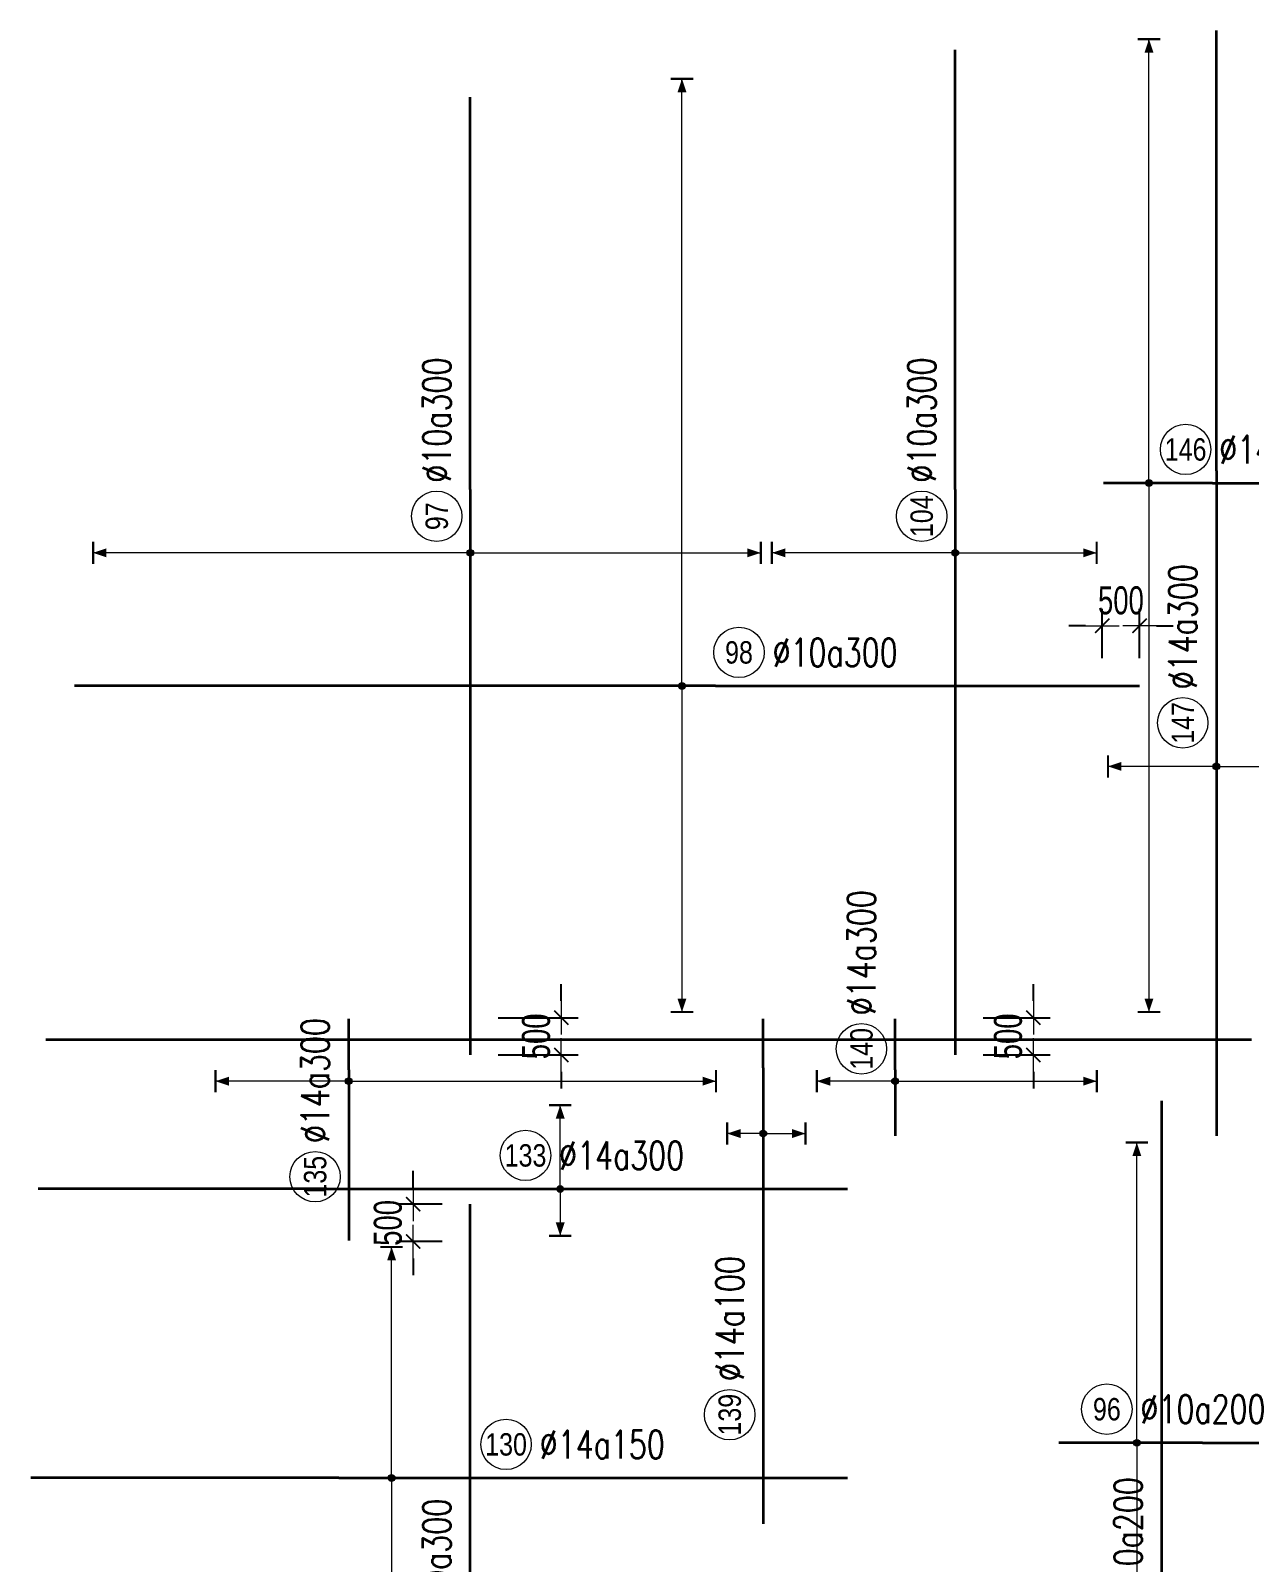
# Model space of a CAD drawing. Header units: millimetres. Extents: x -179076 to 505271, y -34263 to 117995.
# Drawn here: x 29846 to 46170, y 58000 to 78523 of the extents above; entities that cross this region are included whole.
import ezdxf
from ezdxf.enums import TextEntityAlignment as Align

# ---------------------------------------------------------------- set-up
doc = ezdxf.new("R2010")
doc.units = ezdxf.units.MM
doc.layers.get('0').update_dxf_attribs({"lineweight": 20})
doc.layers.get('Defpoints').update_dxf_attribs({"color": 151, "lineweight": 9})
for name, color, linetype, lineweight in [('NDC_S_DIM', 1, 'Continuous', 15), ('NDC_S_REBAR', 4, 'Continuous', 35), ('NDC_S_VN TEXT', 7, 'Continuous', 20)]:
    doc.layers.add(name, color=color, linetype=linetype, lineweight=lineweight)
doc.styles.add('ARIAL', font='arial.ttf', dxfattribs={"width": 0.8})
doc.styles.add('NDC_DIM', font='', dxfattribs={"width": 0.75})
doc.styles.add('NDC_EN TXT', font='romans.shx', dxfattribs={"width": 0.8})
doc.styles.get('NDC_DIM').set_extended_font_data('Dotum')
doc.dimstyles.new('NDC_dim_150', dxfattribs={"dimscale": 150, "dimtxt": 2.5, "dimasz": 1.5, "dimexe": 1.5, "dimexo": 2.5, "dimgap": 1, "dimtad": 1, "dimdec": 0, "dimzin": 0, "dimdsep": 46, "dimtxsty": 'NDC_DIM', "dimblk": 'DIMMARK', "dimcen": 0.09, "dimdle": 1.2, "dimclrd": 1, "dimclre": 1, "dimclrt": 3, "dimadec": 0, "dimazin": 0, "dimtfac": 1, "dimtdec": 0, "dimtix": 1, "dimtofl": 0, "dimtmove": 0, "dimatfit": 3, "dimfxl": 8, "dimfxlon": 1, "dimtolj": 1, "dimtzin": 0, "dimarcsym": 0})

# ---------------------------------------------------------------- blocks, each defined once
blk = doc.blocks.new('DIMMARK')
at = {"layer": 'NDC_S_DIM', "color": 1}
blk.add_line((-1.5, 0), (1, 0), dxfattribs=at)
at = {"layer": 'NDC_S_DIM', "color": 2, "const_width": 0.1}
blk.add_lwpolyline([(-0.424, -0.424), (0.424, 0.424)], dxfattribs=at)
blk = doc.blocks.new('*D246')
at = {"layer": 'Defpoints', "color": 0, "transparency": 16777216}
for p in [(44700, 70549), (44200, 69741), (44700, 69741)]:
    blk.add_point(p, dxfattribs=at)
at = {"layer": 'NDC_S_DIM', "color": 1, "lineweight": -2, "transparency": 16777216}
for p, q in [((44200, 70116), (44200, 70774)), ((44700, 70116), (44700, 70774)), ((43975, 70549), (43750, 70549)), ((44925, 70549), (45150, 70549))]:
    blk.add_line(p, q, dxfattribs=at)
at = {"layer": 'NDC_S_DIM', "color": 1, "lineweight": -2, "transparency": 16777216, "xscale": 225, "yscale": 225, "zscale": 225}
blk.add_blockref('DIMMARK', (44200, 70549), dxfattribs=at)
at = {"layer": 'NDC_S_DIM', "color": 1, "lineweight": -2, "transparency": 16777216, "xscale": 225, "yscale": 225, "zscale": 225, "rotation": 180}
blk.add_blockref('DIMMARK', (44700, 70549), dxfattribs=at)
at = {"layer": 'NDC_S_DIM', "color": 3, "transparency": 16777216, "insert": (44450, 70887), "char_height": 375, "attachment_point": 5, "style": 'NDC_DIM'}
blk.add_mtext('\\A1;500', dxfattribs=at)
blk = doc.blocks.new('*D266')
at = {"layer": 'Defpoints', "color": 0, "transparency": 16777216}
for p in [(42230, 65298), (43277, 65298), (42230, 64798)]:
    blk.add_point(p, dxfattribs=at)
at = {"layer": 'NDC_S_DIM', "color": 1, "lineweight": -2, "transparency": 16777216}
for p, q in [((43277, 65523), (43277, 65748)), ((42605, 65298), (43502, 65298)), ((42605, 64798), (43502, 64798)), ((43277, 64573), (43277, 64348))]:
    blk.add_line(p, q, dxfattribs=at)
at = {"layer": 'NDC_S_DIM', "color": 1, "lineweight": -2, "transparency": 16777216, "xscale": 225, "yscale": 225, "zscale": 225}
for p, rotation in [((43277, 65298), 270), ((43277, 64798), 90)]:
    blk.add_blockref('DIMMARK', p, dxfattribs=dict(at, rotation=rotation))
at = {"layer": 'NDC_S_DIM', "color": 3, "transparency": 16777216, "insert": (42939, 65048), "char_height": 375, "attachment_point": 5, "rotation": 90, "style": 'NDC_DIM'}
blk.add_mtext('\\A1;500', dxfattribs=at)
blk = doc.blocks.new('*D272')
at = {"layer": 'Defpoints', "color": 0, "transparency": 16777216}
for p in [(35734, 62798), (34969, 62298), (35734, 62298)]:
    blk.add_point(p, dxfattribs=at)
at = {"layer": 'NDC_S_DIM', "color": 1, "lineweight": -2, "transparency": 16777216}
for p, q in [((34969, 63023), (34969, 63248)), ((35359, 62798), (34744, 62798)), ((35359, 62298), (34744, 62298)), ((34969, 62073), (34969, 61848))]:
    blk.add_line(p, q, dxfattribs=at)
at = {"layer": 'NDC_S_DIM', "color": 1, "lineweight": -2, "transparency": 16777216, "xscale": 225, "yscale": 225, "zscale": 225}
for p, rotation in [((34969, 62798), 270), ((34969, 62298), 90)]:
    blk.add_blockref('DIMMARK', p, dxfattribs=dict(at, rotation=rotation))
at = {"layer": 'NDC_S_DIM', "color": 3, "transparency": 16777216, "insert": (34632, 62548), "char_height": 375, "attachment_point": 5, "rotation": 90, "style": 'NDC_DIM'}
blk.add_mtext('\\A1;500', dxfattribs=at)
blk = doc.blocks.new('*D274')
at = {"layer": 'Defpoints', "color": 0, "transparency": 16777216}
for p in [(35734, 65298), (35734, 64798), (36954, 64798)]:
    blk.add_point(p, dxfattribs=at)
at = {"layer": 'NDC_S_DIM', "color": 1, "lineweight": -2, "transparency": 16777216}
for p, q in [((36954, 65523), (36954, 65748)), ((36109, 65298), (37179, 65298)), ((36109, 64798), (37179, 64798)), ((36954, 64573), (36954, 64348))]:
    blk.add_line(p, q, dxfattribs=at)
at = {"layer": 'NDC_S_DIM', "color": 1, "lineweight": -2, "transparency": 16777216, "xscale": 225, "yscale": 225, "zscale": 225}
for p, rotation in [((36954, 65298), 270), ((36954, 64798), 90)]:
    blk.add_blockref('DIMMARK', p, dxfattribs=dict(at, rotation=rotation))
at = {"layer": 'NDC_S_DIM', "color": 3, "transparency": 16777216, "insert": (36617, 65048), "char_height": 375, "attachment_point": 5, "rotation": 90, "style": 'NDC_DIM'}
blk.add_mtext('\\A1;500', dxfattribs=at)
blk = doc.blocks.new('*U427')
at = {"layer": 'NDC_S_REBAR'}
for p in [(0, 0), (-107.67, 0), (-107.67, 0)]:
    blk.add_line(p, (-107.67, 0), dxfattribs=at)
at = {"layer": 'NDC_S_VN TEXT', "color": 3, "style": 'NDC_EN TXT', "width": 0.75}
blk.add_attdef('DKT', (38.24, 1.75), '', height=2.5, dxfattribs=at)
at = {"layer": 'NDC_S_VN TEXT', "style": 'ARIAL', "width": 0.8}
blk.add_attdef('KHT', text='', height=2, dxfattribs=at).set_placement((35.24, 3), align=Align.MIDDLE_CENTER)
blk = doc.blocks.new('*U416')
h = blk.add_hatch(color=6)
edge = h.paths.add_edge_path()
edge.add_arc((4.7, 0), 0.3, 0, 360)
at = {"layer": 'NDC_S_DIM', "color": 8}
for q in [(4.7, 20.63), (4.7, -35.71)]:
    blk.add_line((4.7, 0), q, dxfattribs=at)
for points in [[(3.7, 20.63, 0.2, 0.2, 0), (5.7, 20.63, 0, 0, 0)], [(3.7, -35.71, 0.2, 0.2, 0), (5.7, -35.71, 0, 0, 0)]]:
    blk.add_lwpolyline(points, format="xyseb", dxfattribs=at)
at = {"layer": 'NDC_S_DIM'}
blk.add_circle((14.92, 3), 2.25, dxfattribs=at)
at = {"layer": 'NDC_S_DIM', "color": 6}
blk.add_circle((4.7, 0), 0.3, dxfattribs=at)
at = {"layer": 'NDC_S_DIM', "color": 8}
for points in [[(4.3, 19.43), (4.7, 20.63), (5.1, 19.43)], [(4.3, -34.51), (4.7, -35.71), (5.1, -34.51)]]:
    blk.add_solid(points, dxfattribs=at)
at = {"layer": 'NDC_S_REBAR'}
for p, q in [((0, 0), (-27.53, 0)), ((-27.53, 0), (-27.53, 0)), ((0, 0), (45.4, 0)), ((45.4, 0), (45.4, 0)), ((45.4, 0), (45.4, 0)), ((-27.53, 0), (-27.53, 0))]:
    blk.add_line(p, q, dxfattribs=at)
at = {"layer": 'NDC_S_VN TEXT', "color": 3, "style": 'NDC_EN TXT', "width": 0.75}
blk.add_attdef('DKT', (17.92, 1.75), '', height=2.5, dxfattribs=at)
at = {"layer": 'NDC_S_VN TEXT', "style": 'ARIAL', "width": 0.8}
blk.add_attdef('KHT', text='', height=2, dxfattribs=at).set_placement((14.92, 3), align=Align.MIDDLE_CENTER)
blk = doc.blocks.new('*U415')
h = blk.add_hatch(color=6)
edge = h.paths.add_edge_path()
edge.add_arc((-5.66, 0), 0.3, 0, 360)
at = {"layer": 'NDC_S_DIM', "color": 8}
for q in [(-5.66, 39.64), (-5.66, -47.25)]:
    blk.add_line((-5.66, 0), q, dxfattribs=at)
for points in [[(-6.66, 39.64, 0.2, 0.2, 0), (-4.66, 39.64, 0, 0, 0)], [(-6.66, -47.25, 0.2, 0.2, 0), (-4.66, -47.25, 0, 0, 0)]]:
    blk.add_lwpolyline(points, format="xyseb", dxfattribs=at)
at = {"layer": 'NDC_S_DIM'}
blk.add_circle((-2.39, 3), 2.25, dxfattribs=at)
at = {"layer": 'NDC_S_DIM', "color": 6}
blk.add_circle((-5.66, 0), 0.3, dxfattribs=at)
at = {"layer": 'NDC_S_DIM', "color": 8}
for points in [[(-6.06, 38.44), (-5.66, 39.64), (-5.26, 38.44)], [(-6.06, -46.05), (-5.66, -47.25), (-5.26, -46.05)]]:
    blk.add_solid(points, dxfattribs=at)
at = {"layer": 'NDC_S_REBAR'}
for p, q in [((0, 0), (-9.73, 0)), ((-9.73, 0), (-9.73, 0)), ((0, 0), (10.15, 0)), ((10.15, 0), (10.15, 0)), ((10.15, 0), (10.15, 0)), ((-9.73, 0), (-9.73, 0))]:
    blk.add_line(p, q, dxfattribs=at)
at = {"layer": 'NDC_S_VN TEXT', "color": 3, "style": 'NDC_EN TXT', "width": 0.75}
blk.add_attdef('DKT', (0.61, 1.75), '', height=2.5, dxfattribs=at)
at = {"layer": 'NDC_S_VN TEXT', "style": 'ARIAL', "width": 0.8}
blk.add_attdef('KHT', text='', height=2, dxfattribs=at).set_placement((-2.39, 3), align=Align.MIDDLE_CENTER)
blk = doc.blocks.new('*U407')
h = blk.add_hatch(color=6)
edge = h.paths.add_edge_path()
edge.add_arc((-5.66, 0), 0.3, 0, 360)
at = {"layer": 'NDC_S_DIM', "color": 8}
for q in [(-5.66, 16.37), (-5.66, -12.63)]:
    blk.add_line((-5.66, 0), q, dxfattribs=at)
for points in [[(-6.66, 16.37, 0.2, 0.2, 0), (-4.66, 16.37, 0, 0, 0)], [(-6.66, -12.63, 0.2, 0.2, 0), (-4.66, -12.63, 0, 0, 0)]]:
    blk.add_lwpolyline(points, format="xyseb", dxfattribs=at)
at = {"layer": 'NDC_S_DIM'}
blk.add_circle((-2.39, 3), 2.25, dxfattribs=at)
at = {"layer": 'NDC_S_DIM', "color": 6}
blk.add_circle((-5.66, 0), 0.3, dxfattribs=at)
at = {"layer": 'NDC_S_DIM', "color": 8}
for points in [[(-6.06, 15.17), (-5.66, 16.37), (-5.26, 15.17)], [(-6.06, -11.43), (-5.66, -12.63), (-5.26, -11.43)]]:
    blk.add_solid(points, dxfattribs=at)
at = {"layer": 'NDC_S_REBAR'}
for p, q in [((0, 0), (-50.5, 0)), ((-50.5, 0), (-50.5, 0)), ((0, 0), (39.27, 0)), ((39.27, 0), (39.27, 0)), ((39.27, 0), (39.27, 0)), ((-50.5, 0), (-50.5, 0))]:
    blk.add_line(p, q, dxfattribs=at)
at = {"layer": 'NDC_S_VN TEXT', "color": 3, "style": 'NDC_EN TXT', "width": 0.75}
blk.add_attdef('DKT', (0.61, 1.75), '', height=2.5, dxfattribs=at)
at = {"layer": 'NDC_S_VN TEXT', "style": 'ARIAL', "width": 0.8}
blk.add_attdef('KHT', text='', height=2, dxfattribs=at).set_placement((-2.39, 3), align=Align.MIDDLE_CENTER)
blk = doc.blocks.new('*U397')
h = blk.add_hatch(color=6)
edge = h.paths.add_edge_path()
edge.add_arc((-26.39, 0), 0.3, 0, 360)
at = {"layer": 'NDC_S_DIM', "color": 8}
for q in [(-26.39, 9.68), (-26.39, -9.32)]:
    blk.add_line((-26.39, 0), q, dxfattribs=at)
for points in [[(-27.39, 9.68, 0.2, 0.2, 0), (-25.39, 9.68, 0, 0, 0)], [(-27.39, -9.32, 0.2, 0.2, 0), (-25.39, -9.32, 0, 0, 0)]]:
    blk.add_lwpolyline(points, format="xyseb", dxfattribs=at)
at = {"layer": 'NDC_S_DIM'}
blk.add_circle((-22.5, 3), 2.25, dxfattribs=at)
at = {"layer": 'NDC_S_DIM', "color": 6}
blk.add_circle((-26.39, 0), 0.3, dxfattribs=at)
at = {"layer": 'NDC_S_DIM', "color": 8}
for points in [[(-26.79, 8.48), (-26.39, 9.68), (-25.99, 8.48)], [(-26.79, -8.12), (-26.39, -9.32), (-25.99, -8.12)]]:
    blk.add_solid(points, dxfattribs=at)
at = {"layer": 'NDC_S_REBAR'}
for p, q in [((0, 0), (-59.39, 0)), ((-59.39, 0), (-59.39, 0)), ((0, 0), (39.33, 0)), ((39.33, 0), (39.33, 0)), ((39.33, 0), (39.33, 0)), ((-59.39, 0), (-59.39, 0))]:
    blk.add_line(p, q, dxfattribs=at)
at = {"layer": 'NDC_S_VN TEXT', "color": 3, "style": 'NDC_EN TXT', "width": 0.75}
blk.add_attdef('DKT', (-19.5, 1.75), '', height=2.5, dxfattribs=at)
at = {"layer": 'NDC_S_VN TEXT', "style": 'ARIAL', "width": 0.8}
blk.add_attdef('KHT', text='', height=2, dxfattribs=at).set_placement((-22.5, 3), align=Align.MIDDLE_CENTER)
blk = doc.blocks.new('*U389')
h = blk.add_hatch(color=6)
edge = h.paths.add_edge_path()
edge.add_arc((-1.02, 0), 0.3, 0, 360)
at = {"layer": 'NDC_S_DIM', "color": 8}
for q in [(-1.02, 6.99), (-1.02, -18.01)]:
    blk.add_line((-1.02, 0), q, dxfattribs=at)
for points in [[(-2.02, 6.99, 0.2, 0.2, 0), (-0.02, 6.99, 0, 0, 0)], [(-2.02, -18.01, 0.2, 0.2, 0), (-0.02, -18.01, 0, 0, 0)]]:
    blk.add_lwpolyline(points, format="xyseb", dxfattribs=at)
at = {"layer": 'NDC_S_DIM'}
blk.add_circle((1.87, 3), 2.25, dxfattribs=at)
at = {"layer": 'NDC_S_DIM', "color": 6}
blk.add_circle((-1.02, 0), 0.3, dxfattribs=at)
at = {"layer": 'NDC_S_DIM', "color": 8}
for points in [[(-1.42, 5.79), (-1.02, 6.99), (-0.62, 5.79)], [(-1.42, -16.81), (-1.02, -18.01), (-0.62, -16.81)]]:
    blk.add_solid(points, dxfattribs=at)
at = {"layer": 'NDC_S_REBAR'}
for p, q in [((0, 0), (-5.9, 0)), ((-5.9, 0), (-5.9, 0)), ((0, 0), (4.56, 0)), ((4.56, 0), (4.56, 0)), ((4.56, 0), (4.56, 0)), ((-5.9, 0), (-5.9, 0))]:
    blk.add_line(p, q, dxfattribs=at)
at = {"layer": 'NDC_S_VN TEXT', "color": 3, "style": 'NDC_EN TXT', "width": 0.75}
blk.add_attdef('DKT', (4.87, 1.75), '', height=2.5, dxfattribs=at)
at = {"layer": 'NDC_S_VN TEXT', "style": 'ARIAL', "width": 0.8}
blk.add_attdef('KHT', text='', height=2, dxfattribs=at).set_placement((1.87, 3), align=Align.MIDDLE_CENTER)
blk = doc.blocks.new('*U381')
h = blk.add_hatch(color=6)
edge = h.paths.add_edge_path()
edge.add_arc((-2.99, 0), 0.3, 0, 360)
at = {"layer": 'NDC_S_DIM', "color": 8}
for q in [(-2.99, 54.24), (-2.99, -29.12)]:
    blk.add_line((-2.99, 0), q, dxfattribs=at)
for points in [[(-3.99, 54.24, 0.2, 0.2, 0), (-1.99, 54.24, 0, 0, 0)], [(-3.99, -29.12, 0.2, 0.2, 0), (-1.99, -29.12, 0, 0, 0)]]:
    blk.add_lwpolyline(points, format="xyseb", dxfattribs=at)
at = {"layer": 'NDC_S_DIM'}
blk.add_circle((2.1, 3), 2.25, dxfattribs=at)
at = {"layer": 'NDC_S_DIM', "color": 6}
blk.add_circle((-2.99, 0), 0.3, dxfattribs=at)
at = {"layer": 'NDC_S_DIM', "color": 8}
for points in [[(-3.39, 53.04), (-2.99, 54.24), (-2.59, 53.04)], [(-3.39, -27.92), (-2.99, -29.12), (-2.59, -27.92)]]:
    blk.add_solid(points, dxfattribs=at)
at = {"layer": 'NDC_S_REBAR'}
for p, q in [((0, 0), (-57.24, 0)), ((-57.24, 0), (-57.24, 0)), ((0, 0), (37.88, 0)), ((37.88, 0), (37.88, 0)), ((37.88, 0), (37.88, 0)), ((-57.24, 0), (-57.24, 0))]:
    blk.add_line(p, q, dxfattribs=at)
at = {"layer": 'NDC_S_VN TEXT', "color": 3, "style": 'NDC_EN TXT', "width": 0.75}
blk.add_attdef('DKT', (5.1, 1.75), '', height=2.5, dxfattribs=at)
at = {"layer": 'NDC_S_VN TEXT', "style": 'ARIAL', "width": 0.8}
blk.add_attdef('KHT', text='', height=2, dxfattribs=at).set_placement((2.1, 3), align=Align.MIDDLE_CENTER)
blk = doc.blocks.new('*U372')
h = blk.add_hatch(color=6)
edge = h.paths.add_edge_path()
edge.add_arc((-5.86, 0), 0.3, 0, 360)
at = {"layer": 'NDC_S_DIM', "color": 8}
for q in [(-5.86, 26.81), (-5.86, -48.19)]:
    blk.add_line((-5.86, 0), q, dxfattribs=at)
for points in [[(-6.86, 26.81, 0.2, 0.2, 0), (-4.86, 26.81, 0, 0, 0)], [(-6.86, -48.19, 0.2, 0.2, 0), (-4.86, -48.19, 0, 0, 0)]]:
    blk.add_lwpolyline(points, format="xyseb", dxfattribs=at)
at = {"layer": 'NDC_S_DIM'}
blk.add_circle((-8.54, 3), 2.25, dxfattribs=at)
at = {"layer": 'NDC_S_DIM', "color": 6}
blk.add_circle((-5.86, 0), 0.3, dxfattribs=at)
at = {"layer": 'NDC_S_DIM', "color": 8}
for points in [[(-6.26, 25.61), (-5.86, 26.81), (-5.46, 25.61)], [(-6.26, -46.99), (-5.86, -48.19), (-5.46, -46.99)]]:
    blk.add_solid(points, dxfattribs=at)
at = {"layer": 'NDC_S_REBAR'}
for p, q in [((0, 0), (-12.82, 0)), ((-12.82, 0), (-12.82, 0)), ((0, 0), (6.25, 0)), ((6.25, 0), (6.25, 0)), ((6.25, 0), (6.25, 0)), ((-12.82, 0), (-12.82, 0))]:
    blk.add_line(p, q, dxfattribs=at)
at = {"layer": 'NDC_S_VN TEXT', "color": 3, "style": 'NDC_EN TXT', "width": 0.75}
blk.add_attdef('DKT', (-5.54, 1.75), '', height=2.5, dxfattribs=at)
at = {"layer": 'NDC_S_VN TEXT', "style": 'ARIAL', "width": 0.8}
blk.add_attdef('KHT', text='', height=2, dxfattribs=at).set_placement((-8.54, 3), align=Align.MIDDLE_CENTER)
blk = doc.blocks.new('*U371')
h = blk.add_hatch(color=6)
edge = h.paths.add_edge_path()
edge.add_arc((-5.86, 0), 0.3, 0, 360)
at = {"layer": 'NDC_S_DIM', "color": 8}
for q in [(-5.86, 6.81), (-5.86, -7.52)]:
    blk.add_line((-5.86, 0), q, dxfattribs=at)
for points in [[(-6.86, 6.81, 0.2, 0.2, 0), (-4.86, 6.81, 0, 0, 0)], [(-6.86, -7.52, 0.2, 0.2, 0), (-4.86, -7.52, 0, 0, 0)]]:
    blk.add_lwpolyline(points, format="xyseb", dxfattribs=at)
at = {"layer": 'NDC_S_DIM'}
blk.add_circle((6.27, 3), 2.25, dxfattribs=at)
at = {"layer": 'NDC_S_DIM', "color": 6}
blk.add_circle((-5.86, 0), 0.3, dxfattribs=at)
at = {"layer": 'NDC_S_DIM', "color": 8}
for points in [[(-6.26, 5.61), (-5.86, 6.81), (-5.46, 5.61)], [(-6.26, -6.32), (-5.86, -7.52), (-5.46, -6.32)]]:
    blk.add_solid(points, dxfattribs=at)
at = {"layer": 'NDC_S_REBAR'}
for p, q in [((0, 0), (-28.4, 0)), ((-28.4, 0), (-28.4, 0)), ((0, 0), (54.07, 0)), ((54.07, 0), (54.07, 0)), ((54.07, 0), (54.07, 0)), ((-28.4, 0), (-28.4, 0))]:
    blk.add_line(p, q, dxfattribs=at)
at = {"layer": 'NDC_S_VN TEXT', "color": 3, "style": 'NDC_EN TXT', "width": 0.75}
blk.add_attdef('DKT', (9.27, 1.75), '', height=2.5, dxfattribs=at)
at = {"layer": 'NDC_S_VN TEXT', "style": 'ARIAL', "width": 0.8}
blk.add_attdef('KHT', text='', height=2, dxfattribs=at).set_placement((6.27, 3), align=Align.MIDDLE_CENTER)
blk = doc.blocks.new('*U370')
h = blk.add_hatch(color=6)
edge = h.paths.add_edge_path()
edge.add_arc((-5.66, 0), 0.3, 0, 360)
at = {"layer": 'NDC_S_DIM', "color": 8}
for q in [(-5.66, 33.69), (-5.66, -25.94)]:
    blk.add_line((-5.66, 0), q, dxfattribs=at)
for points in [[(-6.66, 33.69, 0.2, 0.2, 0), (-4.66, 33.69, 0, 0, 0)], [(-6.66, -25.94, 0.2, 0.2, 0), (-4.66, -25.94, 0, 0, 0)]]:
    blk.add_lwpolyline(points, format="xyseb", dxfattribs=at)
at = {"layer": 'NDC_S_DIM'}
blk.add_circle((-2.39, 3), 2.25, dxfattribs=at)
at = {"layer": 'NDC_S_DIM', "color": 6}
blk.add_circle((-5.66, 0), 0.3, dxfattribs=at)
at = {"layer": 'NDC_S_DIM', "color": 8}
for points in [[(-6.06, 32.49), (-5.66, 33.69), (-5.26, 32.49)], [(-6.06, -24.74), (-5.66, -25.94), (-5.26, -24.74)]]:
    blk.add_solid(points, dxfattribs=at)
at = {"layer": 'NDC_S_REBAR'}
for p, q in [((0, 0), (-50.5, 0)), ((-50.5, 0), (-50.5, 0)), ((0, 0), (35.04, 0)), ((35.04, 0), (35.04, 0)), ((35.04, 0), (35.04, 0)), ((-50.5, 0), (-50.5, 0))]:
    blk.add_line(p, q, dxfattribs=at)
at = {"layer": 'NDC_S_VN TEXT', "color": 3, "style": 'NDC_EN TXT', "width": 0.75}
blk.add_attdef('DKT', (0.61, 1.75), '', height=2.5, dxfattribs=at)
at = {"layer": 'NDC_S_VN TEXT', "style": 'ARIAL', "width": 0.8}
blk.add_attdef('KHT', text='', height=2, dxfattribs=at).set_placement((-2.39, 3), align=Align.MIDDLE_CENTER)
blk = doc.blocks.new('*U368')
h = blk.add_hatch(color=6)
edge = h.paths.add_edge_path()
edge.add_arc((-1.02, 0), 0.3, 0, 360)
at = {"layer": 'NDC_S_DIM', "color": 8}
for q in [(-1.02, 11.9), (-1.02, -32.8)]:
    blk.add_line((-1.02, 0), q, dxfattribs=at)
for points in [[(-2.02, 11.9, 0.2, 0.2, 0), (-0.02, 11.9, 0, 0, 0)], [(-2.02, -32.8, 0.2, 0.2, 0), (-0.02, -32.8, 0, 0, 0)]]:
    blk.add_lwpolyline(points, format="xyseb", dxfattribs=at)
at = {"layer": 'NDC_S_DIM'}
blk.add_circle((-9.55, 3), 2.25, dxfattribs=at)
at = {"layer": 'NDC_S_DIM', "color": 6}
blk.add_circle((-1.02, 0), 0.3, dxfattribs=at)
at = {"layer": 'NDC_S_DIM', "color": 8}
for points in [[(-1.42, 10.7), (-1.02, 11.9), (-0.62, 10.7)], [(-1.42, -31.6), (-1.02, -32.8), (-0.62, -31.6)]]:
    blk.add_solid(points, dxfattribs=at)
at = {"layer": 'NDC_S_REBAR'}
for p, q in [((0, 0), (-15.24, 0)), ((-15.24, 0), (-15.24, 0)), ((0, 0), (4.56, 0)), ((4.56, 0), (4.56, 0)), ((4.56, 0), (4.56, 0)), ((-15.24, 0), (-15.24, 0))]:
    blk.add_line(p, q, dxfattribs=at)
at = {"layer": 'NDC_S_VN TEXT', "color": 3, "style": 'NDC_EN TXT', "width": 0.75}
blk.add_attdef('DKT', (-6.55, 1.75), '', height=2.5, dxfattribs=at)
at = {"layer": 'NDC_S_VN TEXT', "style": 'ARIAL', "width": 0.8}
blk.add_attdef('KHT', text='', height=2, dxfattribs=at).set_placement((-9.55, 3), align=Align.MIDDLE_CENTER)
blk = doc.blocks.new('*U367')
h = blk.add_hatch(color=6)
edge = h.paths.add_edge_path()
edge.add_arc((-5.66, 0), 0.3, 0, 360)
at = {"layer": 'NDC_S_DIM', "color": 8}
for q in [(-5.66, 38.84), (-5.66, -17.94)]:
    blk.add_line((-5.66, 0), q, dxfattribs=at)
for points in [[(-6.66, 38.84, 0.2, 0.2, 0), (-4.66, 38.84, 0, 0, 0)], [(-6.66, -17.94, 0.2, 0.2, 0), (-4.66, -17.94, 0, 0, 0)]]:
    blk.add_lwpolyline(points, format="xyseb", dxfattribs=at)
at = {"layer": 'NDC_S_DIM'}
blk.add_circle((-2.39, 3), 2.25, dxfattribs=at)
at = {"layer": 'NDC_S_DIM', "color": 6}
blk.add_circle((-5.66, 0), 0.3, dxfattribs=at)
at = {"layer": 'NDC_S_DIM', "color": 8}
for points in [[(-6.06, 37.64), (-5.66, 38.84), (-5.26, 37.64)], [(-6.06, -16.74), (-5.66, -17.94), (-5.26, -16.74)]]:
    blk.add_solid(points, dxfattribs=at)
at = {"layer": 'NDC_S_REBAR'}
for p, q in [((0, 0), (-25.91, 0)), ((-25.91, 0), (-25.91, 0)), ((0, 0), (38.09, 0)), ((38.09, 0), (38.09, 0)), ((38.09, 0), (38.09, 0)), ((-25.91, 0), (-25.91, 0))]:
    blk.add_line(p, q, dxfattribs=at)
at = {"layer": 'NDC_S_VN TEXT', "color": 3, "style": 'NDC_EN TXT', "width": 0.75}
blk.add_attdef('DKT', (0.61, 1.75), '', height=2.5, dxfattribs=at)
at = {"layer": 'NDC_S_VN TEXT', "style": 'ARIAL', "width": 0.8}
blk.add_attdef('KHT', text='', height=2, dxfattribs=at).set_placement((-2.39, 3), align=Align.MIDDLE_CENTER)
blk = doc.blocks.new('*U365')
h = blk.add_hatch(color=6)
edge = h.paths.add_edge_path()
edge.add_arc((20.84, 0), 0.3, 0, 360)
at = {"layer": 'NDC_S_DIM', "color": 8}
for q in [(20.84, 7.48), (20.84, -4.19)]:
    blk.add_line((20.84, 0), q, dxfattribs=at)
for points in [[(19.84, 7.48, 0.2, 0.2, 0), (21.84, 7.48, 0, 0, 0)], [(19.84, -4.19, 0.2, 0.2, 0), (21.84, -4.19, 0, 0, 0)]]:
    blk.add_lwpolyline(points, format="xyseb", dxfattribs=at)
at = {"layer": 'NDC_S_DIM'}
blk.add_circle((17.74, 3), 2.25, dxfattribs=at)
at = {"layer": 'NDC_S_DIM', "color": 6}
blk.add_circle((20.84, 0), 0.3, dxfattribs=at)
at = {"layer": 'NDC_S_DIM', "color": 8}
for points in [[(20.44, 6.28), (20.84, 7.48), (21.24, 6.28)], [(20.44, -2.99), (20.84, -4.19), (21.24, -2.99)]]:
    blk.add_solid(points, dxfattribs=at)
at = {"layer": 'NDC_S_REBAR'}
for p, q in [((0, 0), (-25.77, 0)), ((-25.77, 0), (-25.77, 0)), ((0, 0), (46.48, 0)), ((46.48, 0), (46.48, 0)), ((46.48, 0), (46.48, 0)), ((-25.77, 0), (-25.77, 0))]:
    blk.add_line(p, q, dxfattribs=at)
at = {"layer": 'NDC_S_VN TEXT', "color": 3, "style": 'NDC_EN TXT', "width": 0.75}
blk.add_attdef('DKT', (20.74, 1.75), '', height=2.5, dxfattribs=at)
at = {"layer": 'NDC_S_VN TEXT', "style": 'ARIAL', "width": 0.8}
blk.add_attdef('KHT', text='', height=2, dxfattribs=at).set_placement((17.74, 3), align=Align.MIDDLE_CENTER)
blk = doc.blocks.new('*U362')
h = blk.add_hatch(color=6)
edge = h.paths.add_edge_path()
edge.add_arc((-5.86, 0), 0.3, 0, 360)
at = {"layer": 'NDC_S_DIM', "color": 8}
for q in [(-5.86, 3.22), (-5.86, -3.78)]:
    blk.add_line((-5.86, 0), q, dxfattribs=at)
for points in [[(-6.86, 3.22, 0.2, 0.2, 0), (-4.86, 3.22, 0, 0, 0)], [(-6.86, -3.78, 0.2, 0.2, 0), (-4.86, -3.78, 0, 0, 0)]]:
    blk.add_lwpolyline(points, format="xyseb", dxfattribs=at)
at = {"layer": 'NDC_S_DIM'}
blk.add_circle((-30.97, 3), 2.25, dxfattribs=at)
at = {"layer": 'NDC_S_DIM', "color": 6}
blk.add_circle((-5.86, 0), 0.3, dxfattribs=at)
at = {"layer": 'NDC_S_DIM', "color": 8}
for points in [[(-6.26, 2.02), (-5.86, 3.22), (-5.46, 2.02)], [(-6.26, -2.58), (-5.86, -3.78), (-5.46, -2.58)]]:
    blk.add_solid(points, dxfattribs=at)
at = {"layer": 'NDC_S_REBAR'}
for p, q in [((0, 0), (-40.73, 0)), ((-40.73, 0), (-40.73, 0)), ((0, 0), (4.4, 0)), ((4.4, 0), (4.4, 0)), ((4.4, 0), (4.4, 0)), ((-40.73, 0), (-40.73, 0))]:
    blk.add_line(p, q, dxfattribs=at)
at = {"layer": 'NDC_S_VN TEXT', "color": 3, "style": 'NDC_EN TXT', "width": 0.75}
blk.add_attdef('DKT', (-27.97, 1.75), '', height=2.5, dxfattribs=at)
at = {"layer": 'NDC_S_VN TEXT', "style": 'ARIAL', "width": 0.8}
blk.add_attdef('KHT', text='', height=2, dxfattribs=at).set_placement((-30.97, 3), align=Align.MIDDLE_CENTER)

msp = doc.modelspace()

# ---------------------------------------------------------------- block references
at = {"xscale": 150, "yscale": 150, "zscale": 150}
for name, p, values in [('*U415', (45674.9, 72461.4), {'KHT': '146', 'DKT': '%%c14a300'}), ('*U381', (39018.9, 69742.1), {'KHT': '98', 'DKT': '%%C10a300'}), ('*U365', (33813.3, 63002.7), {'KHT': '133', 'DKT': '%%c14a300'}), ('*U372', (45542.5, 59602.4), {'KHT': '96', 'DKT': '%%C10a200'}), ('*U416', (33975.8, 59130.8), {'KHT': '130', 'DKT': '%%C14a150'})]:
    msp.add_blockref(name, p, dxfattribs=at).add_auto_attribs(values)
at = {"xscale": 150, "yscale": 150, "zscale": 150, "rotation": 90}
for name, p, values in [('*U397', (45728.2, 72623.2), {'KHT': '147', 'DKT': '%%c14a300'}), ('*U407', (42230.9, 72374.9), {'KHT': '104', 'DKT': '%%C10a300'}), ('*U370', (35735.1, 72374.9), {'KHT': '97', 'DKT': '%%C10a300'}), ('*U389', (41424.2, 64599.9), {'KHT': '140', 'DKT': '%%c14a300'}), ('*U368', (34105.7, 64599.9), {'KHT': '135', 'DKT': '%%c14a300'}), ('*U362', (39659.1, 64624.2), {'KHT': '139', 'DKT': '%%C14a100'}), ('*U371', (44997, 56074.2), {'KHT': '93', 'DKT': '%%C10a200'}), ('*U367', (35735.1, 57085.7), {'KHT': '86', 'DKT': '%%C10a300'})]:
    msp.add_blockref(name, p, dxfattribs=at).add_auto_attribs(values)
at = {"xscale": 150, "yscale": 150, "zscale": 150}
msp.add_blockref('*U427', (46200.6, 65000.3), dxfattribs=at)

# ---------------------------------------------------------------- dimensions: what is measured, and where the dimension line sits
at = {"layer": 'NDC_S_DIM'}
dim = msp.add_linear_dim(base=(44700, 70548.9), p1=(44200, 69741.4), p2=(44700, 69741.4), dimstyle='NDC_dim_150', dxfattribs=at)
dim.commit()
dim.dimension.update_dxf_attribs({"geometry": '*D246', "text_midpoint": (44450, 70886.6)})
for base, p1, p2, picture, middle in [((36954.3, 64798.4), (35734.3, 65298.4), (35734.3, 64798.4), '*D274', (36616.6, 65048.4)), ((43277.1, 65298.4), (42230.1, 64798.4), (42230.1, 65298.4), '*D266', (42939.4, 65048.4)), ((34969.3, 62298.4), (35734.3, 62798.4), (35734.3, 62298.4), '*D272', (34631.6, 62548.4))]:
    dim = msp.add_linear_dim(base=base, p1=p1, p2=p2, angle=90, dimstyle='NDC_dim_150', dxfattribs=at)
    dim.commit()
    dim.dimension.update_dxf_attribs({"geometry": picture, "text_midpoint": middle})

doc.saveas('drawing.dxf')
